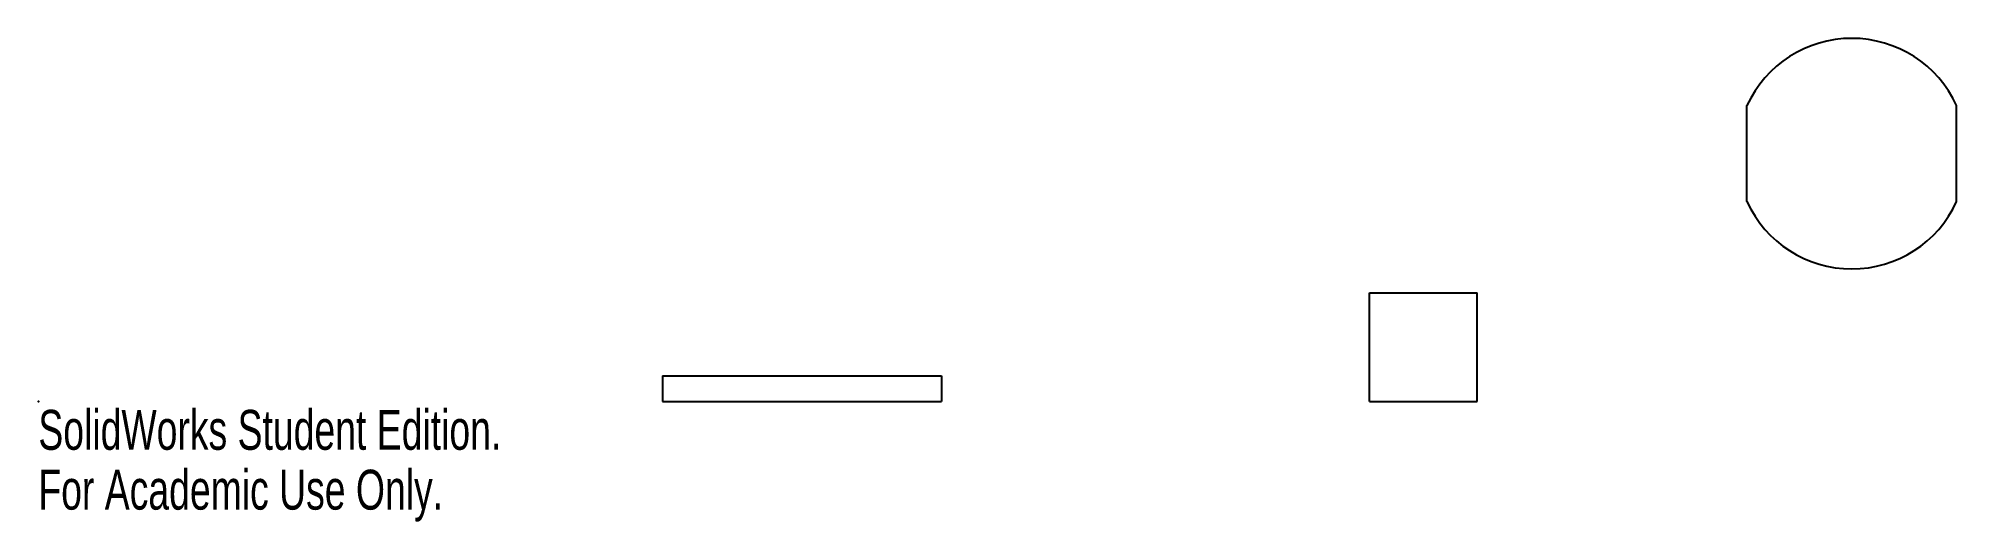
# Model space of a CAD drawing. Header units: inches. Extents: x 0 to 9.15, y -0.57 to 1.73.
import ezdxf

# ---------------------------------------------------------------- set-up
doc = ezdxf.new("R2010")
doc.units = ezdxf.units.IN
doc.header["$MEASUREMENT"] = 0
doc.header["$PDSIZE"] = -1
doc.styles.add('SLDTEXTSTYLE0', font='TXT', dxfattribs={"width": 0.7})

msp = doc.modelspace()

# ---------------------------------------------------------------- linework, layer by layer
at = {"color": 7, "linetype": 'Continuous'}
for p, q in [((8.15, 0.9534), (8.15, 1.4116)), ((9.15, 0.9534), (9.15, 1.4116)), ((6.35, 0), (6.35, 0.5185)), ((6.35, 0.5185), (6.863, 0.5185)), ((6.863, 0), (6.863, 0.5185)), ((2.977, 0.1225), (4.309, 0.1225)), ((2.977, 0.1225), (2.977, 0)), ((4.309, 0.1225), (4.309, 0)), ((2.977, 0), (4.309, 0)), ((6.35, 0), (6.863, 0))]:
    msp.add_line(p, q, dxfattribs=at)
for start, end in [(24.61998, 155.38002), (204.61998, 335.38002)]:
    msp.add_arc((8.65, 1.1825), 0.55, start, end, dxfattribs=at)
msp.add_point((0.001, 0), dxfattribs=at)

# ---------------------------------------------------------------- texts
at = {"color": 7, "linetype": 'Continuous', "char_height": 0.1903, "attachment_point": 1, "style": 'SLDTEXTSTYLE0'}
for s, insert in [('SolidWorks Student Edition.', (0.001, -0.0401)), ('For Academic Use Only.', (0.001, -0.3256))]:
    msp.add_mtext(s, dxfattribs=dict(at, insert=insert))

doc.saveas('drawing.dxf')
